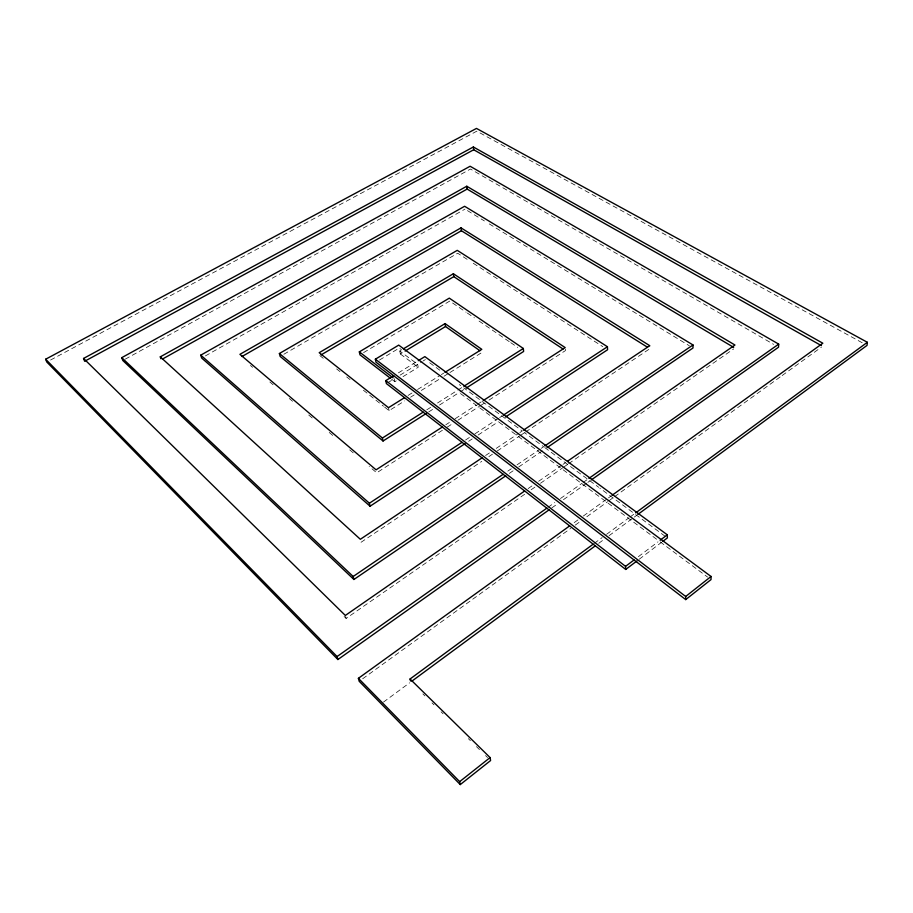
<?xml version="1.0" encoding="UTF-8"?>
<svg xmlns="http://www.w3.org/2000/svg" width="913" height="913" viewBox="0 0 913 913"><rect width="100%" height="100%" fill="white"/><g stroke="black" fill="none" stroke-linecap="round" stroke-linejoin="round"><path stroke-width="0.68" stroke-dasharray="4.57 3.42" d="M639.226 559.224L661.742 542.174M638.381 556.679L657.988 541.854M594.295 543.349L602.124 537.597M606.586 534.299L628.943 517.842M630.061 517.02L634.535 513.722L599.807 488.124M383.471 702.097L409.606 682.821M598.757 543.292L603.345 539.914M609.074 535.68L633.154 517.922M634.295 517.078L636.589 515.389M574.209 522.601L578.785 519.303M583.35 516.005L607.35 498.692M608.492 497.87L610.786 496.216M362.655 678.781L570.671 528.41M575.293 525.078L579.915 521.734M586.842 516.724L607.647 501.682M608.8 500.849L613.422 497.505M614.575 496.672L780.98 376.373M782.144 375.54L793.694 367.186M794.858 366.353L821.426 347.145M551.829 507.89L556.474 504.604M563.458 499.651L586.705 483.171M587.869 482.349L590.197 480.706M547.948 507.366L554.773 502.549M560.456 498.521L582.049 483.251M583.179 482.441L587.732 479.234M528.159 488.558L532.815 485.328M538.624 481.299L561.872 465.162M563.024 464.352L565.352 462.743M344.098 616.435L346.118 618.432L525.283 493.842M531.138 489.767L535.817 486.515M540.507 483.262L562.75 467.787M563.926 466.977L567.43 464.523M568.605 463.713L733.71 348.903M507.799 471.131L511.269 468.768M517.043 464.831L540.154 449.093M541.318 448.306L543.623 446.731L524.496 432.636M509.328 473.391L514.042 470.172M518.744 466.954L543.475 450.075M485.59 455.496L490.327 452.334M496.238 448.374L518.698 433.344M519.885 432.557L522.247 430.97L463.77 387.888M361.057 542.276L481.779 461.362M488.877 456.603L492.427 454.218M497.163 451.045L519.645 435.969M520.832 435.181L524.382 432.796M525.568 432.009L649.839 348.709L649.748 345.685M465.55 440.009L470.252 436.916M474.954 433.823L498.464 418.371M499.639 417.595L501.99 416.054M468.643 441.276L472.204 438.936M478.15 435.022L498.338 421.726M442.417 430.274L376.715 472.82L369.16 466.395M447.187 427.181L453.156 423.312M457.938 420.22L479.439 406.296M480.637 405.52L484.221 403.204M488.991 400.111L565.432 350.603L565.193 347.602M445.829 424.75L449.333 422.491M455.176 418.713L476.198 405.121M477.373 404.368L482.041 401.343M426.748 409.857L431.529 406.81M437.51 403.01L456.648 390.844M457.847 390.091L462.629 387.044L459.296 384.59M428.711 411.923L433.515 408.864M439.53 405.03L458.748 392.784M459.958 392.019L464.763 388.961M384.624 407.107L389.086 410.656L404.607 400.933M410.576 397.189L414.148 394.941M421.315 390.456L439.221 379.237M443.992 376.247L448.774 373.246M449.961 372.504L482.201 352.304M408.088 395.432L412.847 392.453M417.595 389.486L440.18 375.357M441.367 374.615L443.752 373.132M387.511 382.878L394.279 378.712L394.85 381.668L397.178 380.23M400.122 375.117L422.068 361.616M423.164 360.932L425.367 359.585M403.021 376.635L418.188 367.277L417.663 364.321L399.814 351.026L402.188 349.588M398.388 372.869L417.138 361.354M399.814 351.026L400.362 353.97L403.923 351.802M379.466 360.042L399.255 348.07L401.492 349.736M363.591 352.612L449.744 301.062L466.166 312.269M283.84 354.267L457.675 253.232L468.472 260.182M205.368 355.922L464.991 209.123M125.286 359.129L470.48 169.042L773.619 344.349M50.569 360.019L476.803 131.175L863.276 343.345M467.422 210.606L484.392 220.946M489.242 223.902L689.361 345.787M473.265 263.264L602.797 346.655M467.342 313.068L474.372 317.861M479.063 321.068L509.568 341.861M510.732 342.66L517.774 347.454M429.692 362.769L441.584 371.534M544.764 447.575L598.711 487.314M635.665 514.555L666.239 537.084M460.506 393.56L656.789 539.343M660.202 541.877L707.621 577.096M400.362 353.97L418.188 367.277M391.472 379.078L394.85 381.668M319.881 355.614L323.236 358.273M336.623 368.932L339.978 371.591M346.666 376.921L350.021 379.58M363.408 390.239L383.506 406.217M250.447 365.485L252.604 367.311M269.871 381.999L273.113 384.75M289.307 398.513L292.537 401.264M308.731 415.027L314.129 419.603M329.228 432.454L334.626 437.042M349.736 449.881L354.05 453.556M422.879 693.914L424.899 695.9M431.975 702.862L433.995 704.847M441.07 711.809L443.09 713.806M468.369 738.663L470.389 740.648M476.449 746.617L479.485 749.596M485.556 755.565L487.576 757.55M345.593 616.446L346.118 618.432M388.493 407.689L389.086 410.656"/><path stroke-width="1.37" d="M711.044 576.48L711.01 579.607L685.72 599.59L375.973 362.164L375.369 359.197L398.707 345.114L711.044 576.48L685.697 596.474L685.72 599.59M505.791 475.799L353.913 579.481L122.799 360.498L121.76 357.656L470.127 166.246L778.698 344.121L778.538 347.202L591.362 479.873M549.5 509.545L337.901 659.528L46.803 362.039L45.65 359.22L476.472 128.413L867.35 342.295L867.019 345.399L637.731 514.544M490.087 757.573L490.612 760.529L460.266 784.587L459.673 781.642L490.087 757.573L410.063 678.998L593.176 544.182M393.708 375.745L385.8 380.607L386.382 383.574L625.725 569.45L636.977 560.936M662.861 541.329L667.369 537.917L667.3 534.813L424.853 356.618L418.245 360.681M625.725 569.45L625.565 566.368L634.033 559.966M660.099 540.256L667.3 534.813M635.688 512.878L867.35 342.295M411.889 681.144L595.322 545.826M460.266 784.587L359.186 681.281L358.398 678.313L569.644 525.899M611.938 495.382L822.83 343.22L473.356 146.982L83.551 358.444L84.647 361.274L473.699 149.755L821.346 345.605M337.901 659.528L337.068 656.561L546.819 508.176M588.896 478.401L778.698 344.121M524.678 490.977L345.331 615.453L83.551 358.444M567.692 461.122L734.954 345.023L466.771 186.241L160.289 356.857L160.939 358.763M353.913 579.481L353.16 576.491L503.177 474.281M544.799 445.921L692.99 344.966L464.614 206.281L200.757 355.146L201.659 358.022L370.073 506.213L465.082 443.627M547.001 447.667L693.001 348.001L692.99 344.966M482.041 457.87L360.338 539.286L160.289 356.857M523.423 430.183L649.748 345.685L461.008 227.873L239.914 354.335L376.065 469.83L442.326 427.022M370.073 506.213L369.4 503.223L462.024 442.326M503.177 415.267L607.43 346.735L457.265 250.345L279.389 353.514L280.143 356.424L383.049 441.002L426.303 413.452M505.46 417.024L607.59 349.747L607.43 346.735M483.228 400.579L565.193 347.602L453.373 273.74L319.196 352.692L388.493 407.689L404.516 397.657M383.049 441.002L382.421 438.023L423.164 412.14M463.827 386.29L523.32 348.469L449.299 298.14L359.334 351.87L359.95 354.792L390.342 378.21M465.961 388.196L523.64 351.459L523.32 348.469M444.939 372.378L481.802 349.337L445.065 323.601L403.386 348.857M405.11 351.083L445.521 326.534L479.907 350.695M321.114 354.883L453.795 276.65L563.059 349.028M241.968 356.515L461.407 230.738L647.42 347.191M162.503 359.026L467.136 189.071L733.664 347.362M375.369 359.197L685.697 596.474M359.334 351.87L393.149 377.856M385.8 380.607L625.565 566.368M279.389 353.514L382.421 438.023M200.757 355.146L369.4 503.223M121.76 357.656L353.16 576.491M45.65 359.22L337.068 656.561M358.398 678.313L459.673 781.642M410.063 678.998L410.519 680.995M445.065 323.601L445.521 326.534M453.373 273.74L453.795 276.65M461.008 227.873L461.407 230.738M466.771 186.241L467.136 189.071M473.356 146.982L473.699 149.755"/></g></svg>
